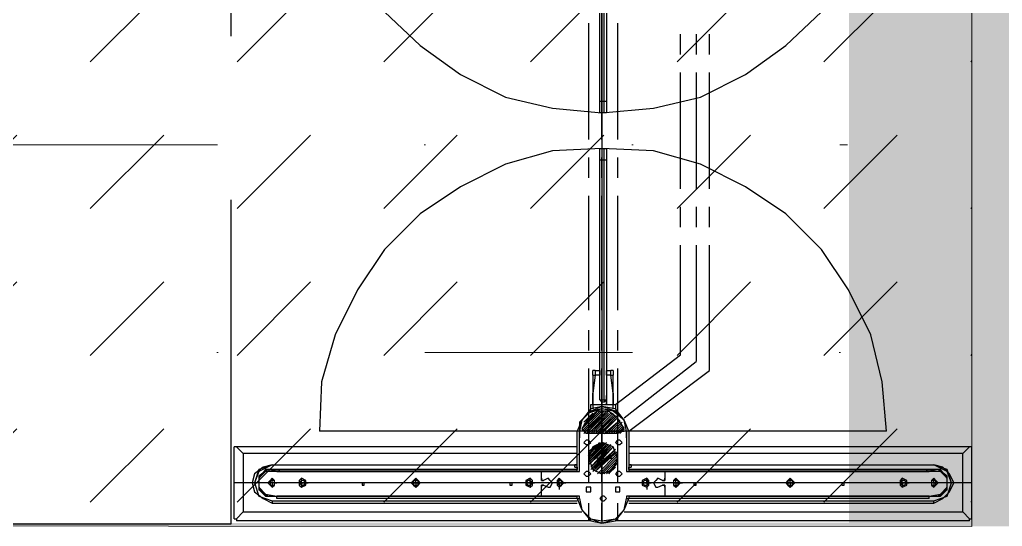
# Model space of a CAD drawing. Header units: millimetres. Extents: x 2335845 to 2509607, y 289014 to 361737.
# Drawn here: x 2383022 to 2384525, y 323602 to 324377 of the extents above; entities that cross this region are included whole.
import ezdxf

# ---------------------------------------------------------------- set-up
doc = ezdxf.new("R2010")
doc.units = ezdxf.units.MM
doc.linetypes.add('DASHED', pattern=[0.75, 0.5, -0.25])
for name, color, linetype in [('FLOOR MARK', 7, 'Continuous'), ('PDF_6', 7, 'Continuous'), ('PDF_AR_01_PARTITION FULL HT', 7, 'Continuous'), ('PDF_BORDTEXT', 7, 'Continuous'), ('PDF_Centre', 7, 'Continuous'), ('PDF_DIMS', 7, 'Continuous'), ('PDF_FLs Combi Centre (N-W)', 7, 'Continuous'), ('PDF_FLs Right (W)', 7, 'Continuous'), ('PDF_NEW', 7, 'Continuous')]:
    doc.layers.add(name, color=color, linetype=linetype)
for name, color, linetype, lineweight in [('FURNITURE', 30, 'Continuous', 5), ('TOA-FC-GYPSUM', 250, 'Continuous', 5), ('TOA-FL-CPT-1', 8, 'Continuous', 5), ('TOA-FL-TILE-1', 8, 'Continuous', 5)]:
    doc.layers.add(name, color=color, linetype=linetype, lineweight=lineweight)

# ---------------------------------------------------------------- blocks, each defined once
blk = doc.blocks.new('G$C45963954')
at = {"layer": 'PDF_6', "color": 6, "true_color": 0xff00ff}
for points in [[(2090.3, 689.5), (2101.3, 678.5), (2094, 689.5), (2101.3, 682.2)], [(2072.1, 678.5), (2101.3, 649.4), (2075.8, 678.5), (2101.3, 653), (2075.8, 678.5)], [(2072.1, 671.2), (2101.3, 642.1), (2072.1, 674.9), (2101.3, 645.7)], [(2101.3, 656.7), (2079.4, 682.2), (2101.3, 660.3), (2079.4, 682.2)], [(2101.3, 663.9), (2083, 682.2)], [(2101.3, 674.9), (2090.3, 685.8)], [(2123.2, 671.2), (2159.7, 638.4), (2126.8, 674.9), (2163.3, 638.4)], [(2126.8, 674.9), (2163.3, 642.1), (2130.5, 674.9)], [(2163.3, 642.1), (2130.5, 678.5)], [(2167, 656.7), (2145.1, 678.5)], [(2167, 660.3), (2148.7, 678.5), (2167, 663.9)], [(2163.3, 667.6), (2156, 674.9)], [(2097.6, 623.8), (2064.8, 656.7), (2101.3, 623.8), (2064.8, 660.3), (2101.3, 627.5), (2064.8, 663.9)], [(2068.5, 663.9), (2101.3, 631.1), (2068.5, 667.6), (2101.3, 634.8)], [(2115.9, 653), (2141.4, 631.1), (2115.9, 656.7), (2145.1, 631.1), (2115.9, 660.3)], [(2119.5, 660.3), (2148.7, 631.1), (2119.5, 663.9), (2152.4, 631.1), (2119.5, 667.6), (2156, 634.8), (2123.2, 667.6)], [(2156, 634.8), (2123.2, 671.2), (2159.7, 634.8)], [(2097.6, 620.2), (2064.8, 653)], [(2090.3, 623.8), (2064.8, 645.7)], [(2086.7, 623.8), (2068.5, 642.1)], [(2137.8, 631.1), (2115.9, 649.4)], [(2134.1, 631.1), (2119.5, 649.4)], [(2130.5, 631.1), (2119.5, 645.7)], [(2083, 623.8), (2068.5, 638.4)]]:
    blk.add_lwpolyline(points, dxfattribs=at)
for points in [[(2101.3, 667.6), (2083, 685.8)], [(2101.3, 671.2), (2086.7, 685.8)], [(2167, 645.7), (2134.1, 678.5)], [(2167, 649.4), (2137.8, 678.5)], [(2167, 653), (2141.4, 678.5)], [(2101.3, 638.4), (2068.5, 671.2)], [(2094, 620.2), (2064.8, 649.4)]]:
    blk.add_lwpolyline(points, close=True, dxfattribs=at)
at = {"layer": 'PDF_AR_01_PARTITION FULL HT', "color": 2, "true_color": 0xffff00}
blk.add_lwpolyline([(120.4, 653), (2247.2, 653)], dxfattribs=at)
at = {"layer": 'PDF_BORDTEXT', "color": 2, "true_color": 0xffff00}
for points in [[(1579.6, 653), (1116.3, 653)], [(1638, 653), (2097.6, 653)]]:
    blk.add_lwpolyline(points, dxfattribs=at)
at = {"layer": 'PDF_Centre', "color": 8, "true_color": 0x808080}
for points in [[(1484.8, 828.1), (1451.9, 828.1)], [(1703.6, 828.1), (1513.9, 828.1)], [(1765.7, 828.1), (1732.8, 828.1)], [(1999.1, 828.1), (1794.8, 828.1)], [(2097.6, 696.8), (1999.1, 828.1)], [(1451.9, 806.2), (1484.8, 806.2)], [(1513.9, 806.2), (1703.6, 806.2)], [(1732.8, 806.2), (1765.7, 806.2)], [(1794.8, 806.2), (1984.5, 806.2)], [(2075.8, 689.5), (1984.5, 806.2)], [(1484.8, 780.7), (1451.9, 780.7)], [(1703.6, 780.7), (1513.9, 780.7)], [(1765.7, 780.7), (1732.8, 780.7)], [(1973.6, 780.7), (1794.8, 780.7)], [(2053.9, 674.9), (1973.6, 780.7)], [(1433.7, 678.5), (1623.4, 678.5)], [(1652.6, 678.5), (1685.4, 678.5)], [(1714.6, 678.5), (1900.6, 678.5)], [(1933.5, 678.5), (1966.3, 678.5)], [(1995.5, 678.5), (2181.5, 678.5)], [(2214.4, 678.5), (2243.6, 678.5)], [(1623.4, 653), (1433.7, 653)], [(1685.4, 653), (1652.6, 653)], [(1900.6, 653), (1714.6, 653)], [(1966.3, 653), (1933.5, 653)], [(2181.5, 653), (1995.5, 653)], [(2243.6, 653), (2214.4, 653)], [(1433.7, 631.1), (1623.4, 631.1)], [(1652.6, 631.1), (1685.4, 631.1)], [(1714.6, 631.1), (1900.6, 631.1)], [(1933.5, 631.1), (1966.3, 631.1)], [(1995.5, 631.1), (2181.5, 631.1)], [(2214.4, 631.1), (2243.6, 631.1)]]:
    blk.add_lwpolyline(points, dxfattribs=at)
at = {"layer": 'PDF_DIMS', "color": 4, "true_color": 0x00ffff}
blk.add_lwpolyline([(2181.5, 1254.9), (2181.5, 54.7)], dxfattribs=at)
at = {"layer": 'PDF_FLs Combi Centre (N-W)', "color": 2}
for points in [[(2123.2, 1254.9), (2123.2, 1251.3)], [(2239.9, 1254.9), (2123.2, 1254.9)], [(2123.2, 1251.3), (2123.2, 696.8)], [(2134.1, 1240.3), (2123.2, 1251.3)], [(2239.9, 1251.3), (2229, 1240.3)], [(2239.9, 1251.3), (2239.9, 1254.9)], [(2243.6, 1251.3), (2239.9, 1251.3)], [(2243.6, 1251.3), (2243.6, 674.9)], [(2134.1, 1240.3), (2134.1, 696.8)], [(2229, 1240.3), (2134.1, 1240.3)], [(2229, 689.5), (2229, 1240.3)], [(2152.4, 700.4), (2152.4, 1192.9)], [(2152.4, 696.8), (2152.4, 1192.9)], [(2152.4, 696.8), (2152.4, 1192.9)], [(2159.7, 696.8), (2159.7, 1185.6)], [(2159.7, 1185.6), (2159.7, 696.8)], [(2163.3, 755.2), (2163.3, 1185.6)], [(2159.7, 696.8), (2159.7, 1182)], [(2159.7, 715), (2159.7, 1171)], [(2163.3, 1182), (2163.3, 696.8)], [(1116.3, 193.3), (1196.6, 197), (1276.8, 218.9), (1349.8, 255.4), (1415.5, 299.1), (1470.2, 357.5), (1517.6, 423.2), (1554.1, 496.1), (1572.3, 572.7), (1579.6, 653), (1572.3, 736.9), (1554.1, 813.5), (1517.6, 886.5), (1470.2, 952.1), (1415.5, 1010.5), (1349.8, 1054.3), (1276.8, 1090.8), (1196.6, 1109), (1116.3, 1116.3)], [(2097.6, 1116.3), (2017.4, 1109), (1940.8, 1090.8), (1867.8, 1054.3), (1802.1, 1010.5), (1743.8, 952.1), (1700, 886.5), (1663.5, 813.5), (1641.6, 736.9), (1638, 653), (1641.6, 572.7), (1663.5, 496.1), (1700, 423.2), (1743.8, 357.5), (1802.1, 299.1), (1867.8, 255.4), (1940.8, 218.9), (2017.4, 197), (2097.6, 193.3)], [(2097.6, 1116.3), (2097.6, 193.3)], [(1167.4, 660.3), (1561.4, 660.3)], [(1561.4, 656.7), (1167.4, 656.7)], [(1561.4, 660.3), (1579.6, 660.3)], [(1579.6, 656.7), (1561.4, 656.7)], [(1579.6, 660.3), (1579.6, 656.7)], [(1579.6, 656.7), (1579.6, 653)], [(1167.4, 653), (1561.4, 653)], [(1561.4, 649.4), (1167.4, 649.4)], [(1561.4, 653), (1579.6, 653)], [(1579.6, 649.4), (1561.4, 649.4)], [(1579.6, 653), (1579.6, 649.4)], [(2243.6, 634.8), (2243.6, 58.4)], [(2123.2, 612.9), (2123.2, 58.4)], [(2134.1, 612.9), (2134.1, 69.3)], [(2229, 69.3), (2229, 620.2)], [(2163.3, 127.7), (2159.7, 109.4), (2170.6, 94.8), (2192.5, 94.8), (2203.4, 109.4), (2203.4, 127.7)], [(2159.7, 124), (2159.7, 105.8), (2174.2, 94.8), (2192.5, 94.8), (2203.4, 105.8), (2203.4, 124)], [(2163.3, 124), (2163.3, 105.8), (2174.2, 94.8), (2188.8, 94.8), (2199.8, 105.8), (2203.4, 124)], [(2163.3, 124), (2163.3, 105.8), (2174.2, 94.8), (2188.8, 94.8), (2203.4, 105.8), (2203.4, 124)], [(2123.2, 58.4), (2134.1, 69.3)], [(2134.1, 69.3), (2229, 69.3)], [(2229, 69.3), (2239.9, 58.4)], [(2123.2, 58.4), (2123.2, 54.7)], [(2239.9, 54.7), (2123.2, 54.7)], [(2239.9, 54.7), (2239.9, 58.4)], [(2239.9, 58.4), (2243.6, 58.4)]]:
    blk.add_lwpolyline(points, dxfattribs=at)
at = {"layer": 'PDF_FLs Combi Centre (N-W)', "color": 8, "true_color": 0x808080}
for points in [[(1561.4, 660.3), (1561.4, 656.7)], [(1561.4, 656.7), (1561.4, 653)], [(1561.4, 653), (1561.4, 649.4)]]:
    blk.add_lwpolyline(points, dxfattribs=at)
at = {"layer": 'PDF_FLs Right (W)', "color": 8, "true_color": 0x808080}
for points in [[(2214.4, 1192.9), (2207.1, 1207.5), (2196.1, 1218.5), (2181.5, 1225.8), (2167, 1218.5), (2156, 1207.5), (2152.4, 1192.9)], [(2210.7, 1192.9), (2203.4, 1214.8), (2181.5, 1222.1), (2159.7, 1214.8), (2152.4, 1192.9)], [(2203.4, 696.8), (2203.4, 1185.6)], [(2214.4, 1192.9), (2210.7, 1192.9)], [(2210.7, 696.8), (2210.7, 1192.9)], [(2214.4, 696.8), (2214.4, 1192.9)], [(2203.4, 1182), (2203.4, 696.8)], [(2097.6, 696.8), (2097.6, 693.1)], [(2207.1, 693.1), (2207.1, 696.8)], [(1656.2, 656.7), (1656.2, 660.3)], [(1656.2, 653), (1656.2, 656.7)], [(2006.4, 667.6), (2002.8, 667.6), (1999.1, 667.6)], [(2035.6, 671.2), (2006.4, 667.6)], [(2006.4, 667.6), (2006.4, 671.2)], [(2006.4, 667.6), (2006.4, 660.3)], [(2053.9, 671.2), (2035.6, 671.2)], [(2061.2, 671.2), (2053.9, 671.2)], [(1656.2, 649.4), (1656.2, 653)], [(1999.1, 642.1), (2002.8, 642.1), (2006.4, 642.1)], [(2006.4, 649.4), (2006.4, 642.1)], [(2006.4, 638.4), (2006.4, 642.1)], [(2006.4, 642.1), (2035.6, 638.4)], [(2035.6, 638.4), (2053.9, 638.4)], [(2053.9, 638.4), (2061.2, 638.4)], [(2097.6, 616.5), (2097.6, 612.9)], [(2152.4, 116.7), (2152.4, 612.9)], [(2152.4, 116.7), (2152.4, 612.9)], [(2159.7, 612.9), (2159.7, 124)], [(2159.7, 127.7), (2159.7, 612.9)], [(2203.4, 612.9), (2203.4, 127.7)], [(2203.4, 124), (2203.4, 612.9)], [(2207.1, 612.9), (2207.1, 616.5)], [(2210.7, 116.7), (2210.7, 612.9)], [(2214.4, 116.7), (2214.4, 612.9)], [(2152.4, 116.7), (2159.7, 94.8), (2181.5, 87.6), (2203.4, 94.8), (2210.7, 116.7)], [(2152.4, 116.7), (2156, 102.1), (2167, 87.6), (2181.5, 83.9), (2196.1, 87.6), (2207.1, 102.1), (2214.4, 116.7)], [(2210.7, 116.7), (2214.4, 116.7)]]:
    blk.add_lwpolyline(points, dxfattribs=at)
at = {"layer": 'PDF_FLs Right (W)', "color": 2}
for points in [[(2210.7, 1192.9), (2203.4, 1214.8), (2181.5, 1222.1), (2163.3, 1214.8), (2152.4, 1192.9)], [(2203.4, 1185.6), (2203.4, 1203.9), (2192.5, 1214.8), (2174.2, 1214.8), (2159.7, 1203.9), (2159.7, 1185.6)], [(2203.4, 1182), (2203.4, 1200.2), (2192.5, 1214.8), (2170.6, 1214.8), (2159.7, 1200.2), (2163.3, 1182)], [(2203.4, 1185.6), (2199.8, 1203.9), (2188.8, 1214.8), (2174.2, 1214.8), (2163.3, 1203.9), (2163.3, 1185.6)], [(2203.4, 1185.6), (2203.4, 1203.9), (2188.8, 1214.8), (2174.2, 1214.8), (2163.3, 1203.9), (2163.3, 1185.6)], [(2159.7, 1185.6), (2159.7, 1182)], [(2163.3, 1182), (2163.3, 1185.6)], [(2203.4, 1185.6), (2203.4, 755.2)], [(2203.4, 1185.6), (2203.4, 1182)], [(2207.1, 1185.6), (2203.4, 1185.6)], [(2203.4, 1182), (2203.4, 1185.6)], [(2207.1, 1185.6), (2207.1, 696.8)], [(2210.7, 696.8), (2210.7, 1192.9)], [(2163.3, 1182), (2159.7, 1182)], [(2159.7, 1182), (2163.3, 1182), (2163.3, 1178.3)], [(2163.3, 1182), (2163.3, 1178.3)], [(2203.4, 1178.3), (2203.4, 1182)], [(2203.4, 696.8), (2203.4, 1182)], [(2203.4, 1178.3), (2203.4, 1182)], [(2181.5, 1138.2), (2181.5, 1149.1)], [(2181.5, 952.1), (2181.5, 966.7)], [(2181.5, 769.7), (2181.5, 780.7)], [(2163.3, 755.2), (2177.9, 755.2)], [(2163.3, 693.1), (2163.3, 755.2)], [(2163.3, 755.2), (2174.2, 755.2)], [(2177.9, 755.2), (2174.2, 755.2)], [(2177.9, 751.5), (2177.9, 755.2)], [(2177.9, 755.2), (2177.9, 751.5)], [(2185.2, 755.2), (2188.8, 755.2)], [(2185.2, 755.2), (2185.2, 751.5)], [(2185.2, 751.5), (2185.2, 755.2)], [(2188.8, 755.2), (2185.2, 755.2)], [(2188.8, 755.2), (2203.4, 755.2)], [(2188.8, 755.2), (2203.4, 755.2)], [(2203.4, 755.2), (2203.4, 693.1)], [(2177.9, 751.5), (2174.2, 744.2), (2177.9, 740.6), (2181.5, 736.9), (2188.8, 740.6), (2188.8, 744.2), (2185.2, 751.5)], [(2177.9, 751.5), (2174.2, 744.2), (2177.9, 740.6), (2181.5, 736.9), (2188.8, 740.6), (2188.8, 744.2), (2185.2, 751.5)], [(2181.5, 718.7), (2181.5, 729.6)], [(2159.7, 711.4), (2159.7, 715)], [(2097.6, 696.8), (2079.4, 689.5), (2061.2, 674.9), (2057.5, 653), (2061.2, 634.8), (2079.4, 620.2), (2097.6, 612.9)], [(2097.6, 693.1), (2079.4, 689.5), (2064.8, 674.9), (2057.5, 653), (2064.8, 634.8), (2079.4, 620.2), (2097.6, 616.5)], [(2097.6, 693.1), (2079.4, 689.5), (2064.8, 674.9), (2061.2, 653), (2064.8, 634.8), (2079.4, 620.2), (2097.6, 616.5)], [(2097.6, 693.1), (2079.4, 689.5), (2064.8, 674.9), (2061.2, 653), (2064.8, 634.8), (2079.4, 620.2), (2097.6, 616.5)], [(2097.6, 693.1), (2079.4, 689.5), (2064.8, 671.2), (2061.2, 653), (2068.5, 631.1), (2083, 616.5), (2104.9, 616.5)], [(2094, 689.5), (2075.8, 678.5), (2064.8, 663.9), (2064.8, 645.7), (2075.8, 631.1), (2094, 620.2)], [(2101.3, 678.5), (2097.6, 685.8), (2094, 689.5)], [(2097.6, 696.8), (2163.3, 696.8)], [(2097.6, 693.1), (2163.3, 693.1)], [(2097.6, 693.1), (2163.3, 693.1)], [(2097.6, 693.1), (2104.9, 693.1)], [(2104.9, 693.1), (2101.3, 693.1), (2097.6, 693.1)], [(2108.6, 693.1), (2104.9, 693.1)], [(2152.4, 700.4), (2152.4, 696.8)], [(2152.4, 700.4), (2156, 700.4)], [(2159.7, 696.8), (2156, 696.8), (2156, 700.4)], [(2159.7, 696.8), (2163.3, 696.8)], [(2203.4, 696.8), (2207.1, 696.8)], [(2203.4, 696.8), (2207.1, 696.8)], [(2203.4, 693.1), (2207.1, 693.1)], [(2203.4, 693.1), (2207.1, 693.1)], [(2207.1, 612.9), (2225.3, 620.2), (2243.6, 634.8), (2247.2, 653), (2243.6, 674.9), (2225.3, 689.5), (2207.1, 696.8)], [(2207.1, 616.5), (2225.3, 620.2), (2239.9, 634.8), (2243.6, 653), (2239.9, 674.9), (2225.3, 689.5), (2207.1, 693.1)], [(2207.1, 616.5), (2225.3, 620.2), (2239.9, 634.8), (2247.2, 653), (2239.9, 674.9), (2225.3, 689.5), (2207.1, 693.1)], [(2207.1, 616.5), (2225.3, 620.2), (2239.9, 634.8), (2243.6, 653), (2239.9, 674.9), (2225.3, 689.5), (2207.1, 693.1)], [(2053.9, 674.9), (2061.2, 674.9)], [(2053.9, 671.2), (2053.9, 674.9)], [(2101.3, 678.5), (2101.3, 627.5)], [(1638, 656.7), (1638, 660.3)], [(1638, 660.3), (1656.2, 660.3)], [(1638, 653), (1638, 656.7)], [(1656.2, 656.7), (1638, 656.7)], [(1656.2, 660.3), (2046.6, 660.3)], [(2046.6, 656.7), (1656.2, 656.7)], [(1999.1, 671.2), (1999.1, 667.6)], [(1999.1, 671.2), (2002.8, 671.2), (2006.4, 671.2)], [(1999.1, 660.3), (1999.1, 667.6)], [(2006.4, 660.3), (1999.1, 660.3)], [(2035.6, 671.2), (2006.4, 671.2)], [(2006.4, 660.3), (2053.9, 660.3)], [(2035.6, 671.2), (2053.9, 671.2)], [(2053.9, 660.3), (2039.3, 660.3)], [(2046.6, 656.7), (2046.6, 660.3)], [(2050.2, 656.7), (2046.6, 660.3)], [(2046.6, 653), (2046.6, 656.7)], [(2046.6, 656.7), (2050.2, 656.7)], [(2050.2, 656.7), (2050.2, 653)], [(2053.9, 638.4), (2053.9, 671.2)], [(1638, 649.4), (1638, 653)], [(1638, 653), (1656.2, 653)], [(1656.2, 649.4), (1638, 649.4)], [(1656.2, 653), (2046.6, 653)], [(2046.6, 649.4), (1656.2, 649.4)], [(1999.1, 649.4), (2006.4, 649.4)], [(1999.1, 642.1), (1999.1, 649.4)], [(1999.1, 642.1), (1999.1, 638.4)], [(2039.3, 649.4), (2006.4, 649.4)], [(2046.6, 649.4), (2046.6, 653)], [(2046.6, 653), (2050.2, 653)], [(2046.6, 649.4), (2050.2, 653)], [(2006.4, 638.4), (2002.8, 638.4), (1999.1, 638.4)], [(2006.4, 638.4), (2035.6, 638.4)], [(2053.9, 638.4), (2035.6, 638.4)], [(2053.9, 634.8), (2053.9, 638.4)], [(2061.2, 634.8), (2053.9, 634.8)], [(2094, 620.2), (2097.6, 623.8), (2101.3, 627.5)], [(2163.3, 616.5), (2097.6, 616.5)], [(2163.3, 616.5), (2097.6, 616.5)], [(2104.9, 616.5), (2097.6, 616.5)], [(2163.3, 612.9), (2097.6, 612.9)], [(2104.9, 616.5), (2108.6, 616.5)], [(2152.4, 612.9), (2152.4, 609.2)], [(2152.4, 116.7), (2152.4, 609.2)], [(2156, 609.2), (2152.4, 609.2)], [(2156, 609.2), (2156, 612.9), (2159.7, 612.9)], [(2159.7, 124), (2159.7, 612.9)], [(2163.3, 612.9), (2159.7, 612.9)], [(2163.3, 554.5), (2163.3, 616.5)], [(2163.3, 612.9), (2163.3, 127.7)], [(2207.1, 616.5), (2203.4, 616.5)], [(2207.1, 616.5), (2203.4, 616.5)], [(2203.4, 616.5), (2203.4, 554.5)], [(2203.4, 127.7), (2203.4, 612.9)], [(2207.1, 612.9), (2203.4, 612.9)], [(2207.1, 612.9), (2203.4, 612.9)], [(2207.1, 612.9), (2207.1, 124)], [(2210.7, 116.7), (2210.7, 612.9)], [(2159.7, 594.6), (2159.7, 598.3)], [(2159.7, 138.6), (2159.7, 594.6)], [(2181.5, 580), (2181.5, 591)], [(2185.2, 558.2), (2188.8, 565.5), (2188.8, 569.1), (2181.5, 572.7), (2177.9, 569.1), (2174.2, 565.5), (2177.9, 558.2)], [(2185.2, 558.2), (2188.8, 565.5), (2188.8, 569.1), (2181.5, 572.7), (2177.9, 569.1), (2174.2, 565.5), (2177.9, 558.2)], [(2163.3, 124), (2163.3, 554.5)], [(2177.9, 554.5), (2163.3, 554.5)], [(2174.2, 554.5), (2163.3, 554.5)], [(2174.2, 554.5), (2177.9, 554.5)], [(2177.9, 554.5), (2177.9, 558.2)], [(2177.9, 558.2), (2177.9, 554.5)], [(2185.2, 558.2), (2185.2, 554.5)], [(2185.2, 554.5), (2185.2, 558.2)], [(2188.8, 554.5), (2185.2, 554.5)], [(2185.2, 554.5), (2188.8, 554.5)], [(2203.4, 554.5), (2188.8, 554.5)], [(2203.4, 554.5), (2188.8, 554.5)], [(2203.4, 554.5), (2203.4, 124)], [(2181.5, 529), (2181.5, 539.9)], [(2181.5, 342.9), (2181.5, 357.5)], [(2181.5, 160.5), (2181.5, 171.5)], [(2163.3, 131.3), (2163.3, 127.7), (2159.7, 127.7)], [(2203.4, 127.7), (2203.4, 131.3)], [(2152.4, 116.7), (2163.3, 94.8), (2181.5, 87.6), (2203.4, 94.8), (2210.7, 116.7)], [(2159.7, 127.7), (2163.3, 127.7)], [(2159.7, 127.7), (2159.7, 124)], [(2163.3, 124), (2163.3, 127.7)], [(2203.4, 127.7), (2203.4, 124)], [(2203.4, 124), (2203.4, 127.7)], [(2207.1, 124), (2203.4, 124)]]:
    blk.add_lwpolyline(points, dxfattribs=at)
for points in [[(2188.8, 1192.9), (2185.2, 1196.6), (2181.5, 1200.2), (2177.9, 1196.6), (2174.2, 1192.9), (2177.9, 1189.3), (2181.5, 1189.3), (2185.2, 1189.3)], [(2185.2, 1192.9), (2185.2, 1196.6), (2181.5, 1196.6), (2177.9, 1196.6), (2177.9, 1192.9), (2177.9, 1189.3), (2181.5, 1189.3), (2185.2, 1189.3)], [(2188.8, 1141.8), (2185.2, 1149.1), (2181.5, 1149.1), (2177.9, 1149.1), (2174.2, 1141.8), (2177.9, 1138.2), (2181.5, 1138.2), (2185.2, 1138.2)], [(2185.2, 1141.8), (2185.2, 1145.5), (2181.5, 1149.1), (2177.9, 1145.5), (2177.9, 1141.8), (2181.5, 1138.2)], [(2185.2, 1043.3), (2185.2, 1047), (2181.5, 1047), (2181.5, 1043.3)], [(2188.8, 959.4), (2185.2, 963.1), (2181.5, 966.7), (2177.9, 963.1), (2174.2, 959.4), (2177.9, 955.8), (2181.5, 952.1), (2185.2, 955.8)], [(2185.2, 959.4), (2185.2, 963.1), (2181.5, 963.1), (2177.9, 963.1), (2177.9, 959.4), (2177.9, 955.8), (2181.5, 955.8), (2185.2, 955.8)], [(2185.2, 806.2), (2181.5, 806.2), (2181.5, 802.6), (2185.2, 802.6)], [(2188.8, 773.4), (2185.2, 777), (2181.5, 780.7), (2177.9, 777), (2174.2, 773.4), (2177.9, 769.7), (2181.5, 769.7), (2185.2, 769.7)], [(2185.2, 773.4), (2185.2, 777), (2181.5, 777), (2177.9, 777), (2177.9, 773.4), (2177.9, 769.7), (2181.5, 769.7), (2185.2, 769.7)], [(2188.8, 726), (2185.2, 729.6), (2181.5, 729.6), (2177.9, 729.6), (2174.2, 726), (2177.9, 718.7), (2181.5, 718.7), (2185.2, 718.7)], [(2185.2, 726), (2181.5, 729.6), (2177.9, 726), (2177.9, 722.3), (2181.5, 718.7), (2185.2, 722.3)], [(2119.5, 678.5), (2119.5, 682.2), (2115.9, 685.8), (2112.2, 682.2), (2112.2, 678.5), (2115.9, 674.9)], [(2167, 653), (2159.7, 671.2), (2141.4, 678.5), (2123.2, 671.2), (2115.9, 653), (2123.2, 638.4), (2141.4, 631.1), (2159.7, 638.4)], [(2170.6, 678.5), (2170.6, 682.2), (2167, 685.8), (2163.3, 682.2), (2163.3, 678.5), (2167, 674.9)], [(2196.1, 678.5), (2196.1, 682.2), (2192.5, 682.2), (2188.8, 682.2), (2188.8, 678.5), (2188.8, 674.9), (2192.5, 674.9), (2196.1, 674.9)], [(2210.7, 653), (2210.7, 656.7), (2207.1, 660.3), (2203.4, 656.7), (2203.4, 653), (2207.1, 649.4)], [(2119.5, 631.1), (2115.9, 634.8), (2112.2, 631.1), (2112.2, 627.5), (2115.9, 623.8), (2119.5, 627.5)], [(2170.6, 631.1), (2167, 634.8), (2163.3, 631.1), (2163.3, 627.5), (2167, 623.8), (2170.6, 627.5)], [(2196.1, 631.1), (2196.1, 634.8), (2192.5, 634.8), (2188.8, 634.8), (2188.8, 631.1), (2188.8, 627.5), (2192.5, 627.5), (2196.1, 627.5)], [(2188.8, 583.7), (2185.2, 587.3), (2181.5, 591), (2177.9, 587.3), (2174.2, 583.7), (2177.9, 580), (2181.5, 580), (2185.2, 580)], [(2185.2, 583.7), (2185.2, 587.3), (2181.5, 587.3), (2177.9, 587.3), (2177.9, 583.7), (2181.5, 580)], [(2188.8, 536.3), (2185.2, 539.9), (2181.5, 539.9), (2177.9, 539.9), (2174.2, 536.3), (2177.9, 529), (2181.5, 529), (2185.2, 529)], [(2185.2, 536.3), (2181.5, 539.9), (2177.9, 536.3), (2177.9, 532.6), (2181.5, 529), (2185.2, 532.6)], [(2185.2, 503.4), (2185.2, 507.1), (2181.5, 507.1), (2181.5, 503.4)], [(2188.8, 350.2), (2185.2, 353.9), (2181.5, 357.5), (2177.9, 353.9), (2174.2, 350.2), (2177.9, 346.6), (2181.5, 342.9), (2185.2, 346.6)], [(2185.2, 350.2), (2185.2, 353.9), (2181.5, 353.9), (2177.9, 353.9), (2177.9, 350.2), (2177.9, 346.6), (2181.5, 346.6), (2185.2, 346.6)], [(2185.2, 266.3), (2181.5, 266.3), (2181.5, 262.7), (2185.2, 262.7)], [(2188.8, 164.2), (2185.2, 171.5), (2181.5, 171.5), (2177.9, 171.5), (2174.2, 164.2), (2177.9, 160.5), (2181.5, 160.5), (2185.2, 160.5)], [(2185.2, 164.2), (2185.2, 167.8), (2181.5, 171.5), (2177.9, 167.8), (2177.9, 164.2), (2181.5, 160.5)], [(2188.8, 116.7), (2185.2, 120.4), (2181.5, 120.4), (2177.9, 120.4), (2174.2, 116.7), (2177.9, 113.1), (2181.5, 109.4), (2185.2, 113.1)], [(2185.2, 116.7), (2185.2, 120.4), (2181.5, 120.4), (2177.9, 120.4), (2177.9, 116.7), (2177.9, 113.1), (2181.5, 113.1), (2185.2, 113.1)]]:
    blk.add_lwpolyline(points, close=True, dxfattribs=at)
at = {"layer": 'PDF_NEW', "color": 6, "true_color": 0xff00ff}
for points in [[(2177.9, 1192.9), (2174.2, 1192.9)], [(2181.5, 1192.9), (2177.9, 1192.9)], [(2181.5, 1192.9), (2181.5, 1196.6)], [(2181.5, 1192.9), (2181.5, 1189.3)], [(2181.5, 1192.9), (2185.2, 1192.9)], [(2181.5, 1189.3), (2181.5, 1185.6)], [(2185.2, 1192.9), (2188.8, 1192.9)], [(2181.5, 1149.1), (2181.5, 1152.8)], [(2177.9, 1141.8), (2174.2, 1141.8)], [(2181.5, 1141.8), (2177.9, 1141.8)], [(2181.5, 1141.8), (2181.5, 1145.5)], [(2181.5, 1141.8), (2185.2, 1141.8)], [(2181.5, 1138.2), (2181.5, 1134.5)], [(2185.2, 1141.8), (2188.8, 1141.8)], [(2177.9, 959.4), (2174.2, 959.4)], [(2181.5, 959.4), (2177.9, 959.4)], [(2181.5, 963.1), (2181.5, 966.7)], [(2181.5, 959.4), (2181.5, 963.1)], [(2181.5, 959.4), (2181.5, 955.8)], [(2181.5, 959.4), (2185.2, 959.4)], [(2185.2, 959.4), (2188.8, 959.4)], [(2181.5, 955.8), (2181.5, 952.1)], [(2181.5, 780.7), (2181.5, 784.3)], [(2177.9, 773.4), (2174.2, 773.4)], [(2181.5, 773.4), (2177.9, 773.4)], [(2181.5, 773.4), (2181.5, 777)], [(2181.5, 773.4), (2185.2, 773.4)], [(2181.5, 769.7), (2181.5, 766.1)], [(2185.2, 773.4), (2188.8, 773.4)], [(2177.9, 726), (2174.2, 726)], [(2181.5, 726), (2177.9, 726)], [(2181.5, 729.6), (2181.5, 733.3)], [(2181.5, 726), (2181.5, 722.3)], [(2181.5, 726), (2185.2, 726)], [(2185.2, 726), (2192.5, 726)], [(2181.5, 718.7), (2181.5, 715)], [(2181.5, 591), (2181.5, 594.6)], [(2177.9, 583.7), (2174.2, 583.7)], [(2181.5, 583.7), (2177.9, 583.7)], [(2181.5, 583.7), (2181.5, 587.3)], [(2181.5, 583.7), (2185.2, 583.7)], [(2181.5, 580), (2181.5, 576.4)], [(2185.2, 583.7), (2192.5, 583.7)], [(2177.9, 536.3), (2174.2, 536.3)], [(2181.5, 536.3), (2177.9, 536.3)], [(2181.5, 539.9), (2181.5, 543.6)], [(2181.5, 536.3), (2181.5, 532.6)], [(2181.5, 536.3), (2185.2, 536.3)], [(2181.5, 529), (2181.5, 525.3)], [(2185.2, 536.3), (2188.8, 536.3)], [(2181.5, 353.9), (2181.5, 357.5)], [(2181.5, 350.2), (2181.5, 353.9)], [(2177.9, 350.2), (2174.2, 350.2)], [(2181.5, 350.2), (2177.9, 350.2)], [(2181.5, 350.2), (2181.5, 346.6)], [(2181.5, 350.2), (2185.2, 350.2)], [(2181.5, 346.6), (2181.5, 342.9)], [(2185.2, 350.2), (2188.8, 350.2)], [(2177.9, 164.2), (2174.2, 164.2)], [(2181.5, 164.2), (2177.9, 164.2)], [(2181.5, 171.5), (2181.5, 175.1)], [(2181.5, 164.2), (2181.5, 167.8)], [(2181.5, 164.2), (2185.2, 164.2)], [(2181.5, 160.5), (2181.5, 156.9)], [(2185.2, 164.2), (2188.8, 164.2)], [(2177.9, 116.7), (2174.2, 116.7)], [(2181.5, 116.7), (2177.9, 116.7)], [(2181.5, 120.4), (2181.5, 124)], [(2181.5, 116.7), (2181.5, 113.1)], [(2181.5, 116.7), (2185.2, 116.7)], [(2185.2, 116.7), (2188.8, 116.7)]]:
    blk.add_lwpolyline(points, dxfattribs=at)
at = {"layer": 'PDF_NEW', "color": 2}
for points in [[(2094, 689.5), (2075.8, 678.5), (2064.8, 663.9), (2064.8, 645.7), (2075.8, 631.1), (2094, 620.2)], [(2101.3, 678.5), (2097.6, 685.8), (2094, 689.5)], [(2097.6, 660.3), (2097.6, 689.5)], [(2101.3, 678.5), (2101.3, 627.5)], [(2097.6, 653), (2097.6, 656.7)], [(2141.4, 660.3), (2141.4, 671.2)], [(2141.4, 653), (2141.4, 656.7)], [(2094, 653), (2061.2, 653)], [(2097.6, 653), (2101.3, 653)], [(2097.6, 649.4), (2097.6, 616.5)], [(2104.9, 653), (2134.1, 653)], [(2137.8, 653), (2126.8, 653)], [(2141.4, 653), (2137.8, 653)], [(2141.4, 653), (2145.1, 653)], [(2141.4, 649.4), (2141.4, 638.4)], [(2148.7, 653), (2156, 653)], [(2094, 620.2), (2097.6, 623.8), (2101.3, 627.5)]]:
    blk.add_lwpolyline(points, dxfattribs=at)
blk.add_lwpolyline([(2167, 653), (2159.7, 671.2), (2141.4, 678.5), (2123.2, 671.2), (2115.9, 653), (2123.2, 638.4), (2141.4, 631.1), (2159.7, 638.4)], close=True, dxfattribs=at)

msp = doc.modelspace()

# ---------------------------------------------------------------- hatches: boundary and pattern name
at = {"layer": 'TOA-FC-GYPSUM'}
h = msp.add_hatch(dxfattribs=at)
h.set_pattern_fill('DASH', color=252, scale=50, angle=45)
h.set_pattern_definition([(45, (90021.14, 24146.98), (0, 224.506403), [158.75, -158.75])])
h.paths.add_polyline_path([(2376994.974, 331410.903), (2372813.454, 329459.517), (2374366.562, 325702.044), (2375873.321, 325702.043), (2375873.321, 323605.057), (2384478.461, 323601.624), (2384478.472, 325600.425), (2383044.681, 325601.625), (2383044.683, 331410.903)])
edge = h.paths.add_edge_path(flags=16)
edge.add_line((2376123.213, 327021.722), (2376123.213, 329510.903))
edge.add_arc((2376623.213, 329510.903), 500, 90, 180, ccw=False)
edge.add_line((2376623.213, 330010.903), (2381644.683, 330010.903))
edge.add_arc((2381644.683, 329510.903), 500, 0, 90, ccw=False)
edge.add_line((2382144.683, 329510.903), (2382144.683, 327001.624))
edge.add_arc((2381644.683, 327001.624), 500, 270, 360, ccw=False)
edge.add_line((2381644.683, 326501.624), (2376621.212, 326521.726))
edge.add_arc((2376623.213, 327021.722), 500, 180, 269.770724, ccw=False)
at = {"layer": 'TOA-FL-CPT-1', "true_color": 0xc7c8ca}
h = msp.add_hatch(dxfattribs=at)
h.set_pattern_fill('AR-PARQ1', color=9, scale=3)
h.set_pattern_definition([(90, (54538.6, -6708.4), (-914.4, 914.4), [914.4, -914.4]), (90, (54691, -6708.4), (-914.4, 914.4), [914.4, -914.4]), (90, (54843.4, -6708.4), (-914.4, 914.4), [914.4, -914.4]), (90, (54995.8, -6708.4), (-914.4, 914.4), [914.4, -914.4]), (90, (55148.2, -6708.4), (-914.4, 914.4), [914.4, -914.4]), (90, (55300.6, -6708.4), (-914.4, 914.4), [914.4, -914.4]), (90, (55453, -6708.4), (-914.4, 914.4), [914.4, -914.4]), (0, (54538.6, -5794), (914.4, -914.4), [914.4, -914.4]), (0, (54538.6, -5641.6), (914.4, -914.4), [914.4, -914.4]), (0, (54538.6, -5489.2), (914.4, -914.4), [914.4, -914.4]), (0, (54538.6, -5336.8), (914.4, -914.4), [914.4, -914.4]), (0, (54538.6, -5184.4), (914.4, -914.4), [914.4, -914.4]), (0, (54538.6, -5032), (914.4, -914.4), [914.4, -914.4]), (0, (54538.6, -4879.6), (914.4, -914.4), [914.4, -914.4])])
h.paths.add_polyline_path([(2344950.518, 323601.624), (2348044.691, 323601.624), (2348044.691, 308801.624), (2344978.375, 308801.624), (2344983.023, 307001.553), (2351045.878, 307001.608), (2351044.683, 304701.624), (2350244.683, 304670.094), (2350244.683, 294701.624), (2352811.835, 294701.622), (2352811.821, 307001.631), (2405044.683, 307005.059), (2405044.683, 327701.624), (2410595.745, 327701.624), (2410609.803, 329501.624), (2408605.34, 329501.624), (2411484.683, 335301.624), (2408440.262, 335301.624), (2406365.488, 331122.307), (2403244.678, 328001.969), (2403244.795, 325600.805), (2384290.648, 325598.809), (2384290.648, 323607.372), (2375885.176, 323603.528), (2375861.465, 325602.978), (2360226.195, 325602.091), (2360226.052, 334601.937), (2375945.229, 334602.179), (2375945.229, 331031.373), (2376972.789, 331510.903), (2389391.537, 331510.903), (2389391.537, 331810.72), (2389491.628, 331810.72), (2389491.53, 331510.903), (2391791.53, 331510.903), (2391791.531, 333010.881), (2389491.53, 333010.881), (2389491.531, 332710.861), (2389391.537, 332710.861), (2389391.54, 333010.905), (2377622.511, 333011.008), (2377622.511, 336459.845), (2386144.742, 336459.853), (2386144.683, 337701.624), (2376094.699, 337701.624), (2376094.724, 335802.062), (2362938.321, 335802.061), (2362938.326, 340629.119), (2359023.456, 340413.419), (2359023.899, 325602.053), (2352244.614, 325602.052), (2352244.655, 339888.472), (2350244.683, 339753.79), (2350259.797, 327701.624), (2351044.683, 327701.624), (2351043.518, 325401.69), (2344945.863, 325401.675)])
h.paths.add_polyline_path([(2365719.683, 323601.624), (2395044.683, 323601.624), (2395044.683, 322741.298), (2398494.622, 322751.666), (2398494.622, 323601.624), (2403544.687, 323601.624), (2403544.687, 308801.634), (2365719.683, 308801.634)], flags=16)
h.paths.add_polyline_path([(2349719.689, 323601.683), (2365719.683, 323601.683), (2365719.683, 308801.624), (2349719.689, 308801.624)], flags=16)
at = {"layer": 'TOA-FL-TILE-1', "true_color": 0x636466}
h = msp.add_hatch(dxfattribs=at)
h.set_pattern_fill('MUDST', color=251, scale=50)
h.set_pattern_definition([(0, (90021.14, 24146.98), (635, 317.5), [317.5, -317.5, 0, -317.5, 0, -317.5])])
h.paths.add_polyline_path([(2376994.974, 331410.903), (2372813.454, 329459.517), (2374368.364, 325702.982), (2375873.321, 325702.985), (2375859.598, 323615.35), (2384285.503, 323605.055), (2384295.797, 325601.57), (2383044.683, 325601.625), (2383044.683, 331410.903)])

# ---------------------------------------------------------------- linework, layer by layer
at = {"layer": 'FLOOR MARK', "color": 8, "linetype": 'DASHED', "ltscale": 1000}
msp.add_lwpolyline([(2403244.795, 325600.805), (2383344.673, 325601.126), (2383344.673, 323605.055), (2375873.321, 323605.058), (2375873.321, 325602.073), (2360226.195, 325602.091), (2360226.052, 334601.937), (2375945.229, 334602.179), (2375945.229, 331031.373), (2376972.789, 331510.903), (2391791.529, 331510.903)], dxfattribs=at)
at = {"layer": 'TOA-FC-GYPSUM', "elevation": 0, "flags": 128}
msp.add_lwpolyline([(2376994.974, 331410.903), (2372813.454, 329459.517), (2374366.562, 325702.044), (2375873.321, 325702.043), (2375873.321, 323605.057), (2384478.472, 323601.624), (2384478.472, 325600.416), (2383044.683, 325600.418), (2383044.683, 331410.903), (2376994.974, 331410.903)], dxfattribs=at)

# ---------------------------------------------------------------- block references
at = {"layer": 'FURNITURE', "xscale": 0.9403759089606419, "yscale": 0.9403759089606419, "zscale": 0.9403759089606419, "rotation": 270}
msp.add_blockref('G$C45963954', (2383298.36, 325719.677), dxfattribs=at)

doc.saveas('drawing.dxf')
